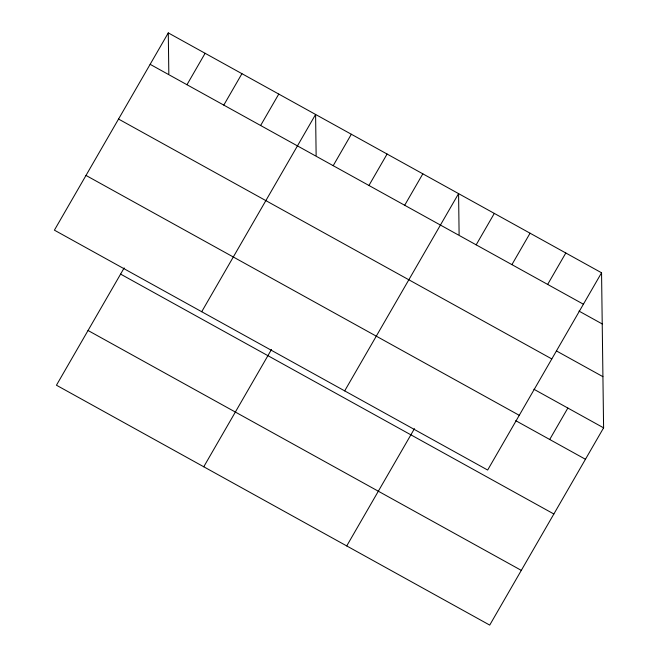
<?xml version="1.0" encoding="UTF-8"?>
<svg xmlns="http://www.w3.org/2000/svg" width="658" height="658" viewBox="0 0 658 658"><rect width="100%" height="100%" fill="white"/><g stroke="black" fill="none" stroke-linecap="round" stroke-linejoin="round"><path stroke-width="0.99" d="M168.284 32.9L54.4 230.16L487.66 470.042L601.552 272.782L168.284 32.9L168.826 73.836M186.971 84.718L205.115 53.29M124.165 267.929L56.448 385.218L489.716 625.1L603.6 427.84L601.552 272.782M223.794 105.107L241.938 73.68M260.626 125.497L278.77 94.069M201.71 311.719L315.593 114.459L316.136 155.395M333.195 165.684L351.339 134.248M203.758 466.777L271.474 349.497M368.941 185.474L387.085 154.038M404.686 205.263L422.831 173.835M344.685 390.885L458.577 193.625L459.111 234.561M476.17 244.842L494.314 213.414M346.733 545.934L414.45 428.654M511.916 264.631L530.06 233.203M547.662 284.421L565.806 252.993M549.71 439.478L567.854 408.05M150.139 64.328L583.407 304.218M578.991 311.086L602.226 323.95M556.454 350.944L602.925 376.672M118.547 119.057L551.807 358.939M533.901 389.248L603.6 427.84M85.992 175.431L519.261 415.321M515.757 420.684L585.455 459.276M120.595 274.106L553.863 513.997M88.04 330.489L521.309 570.379"/></g></svg>
